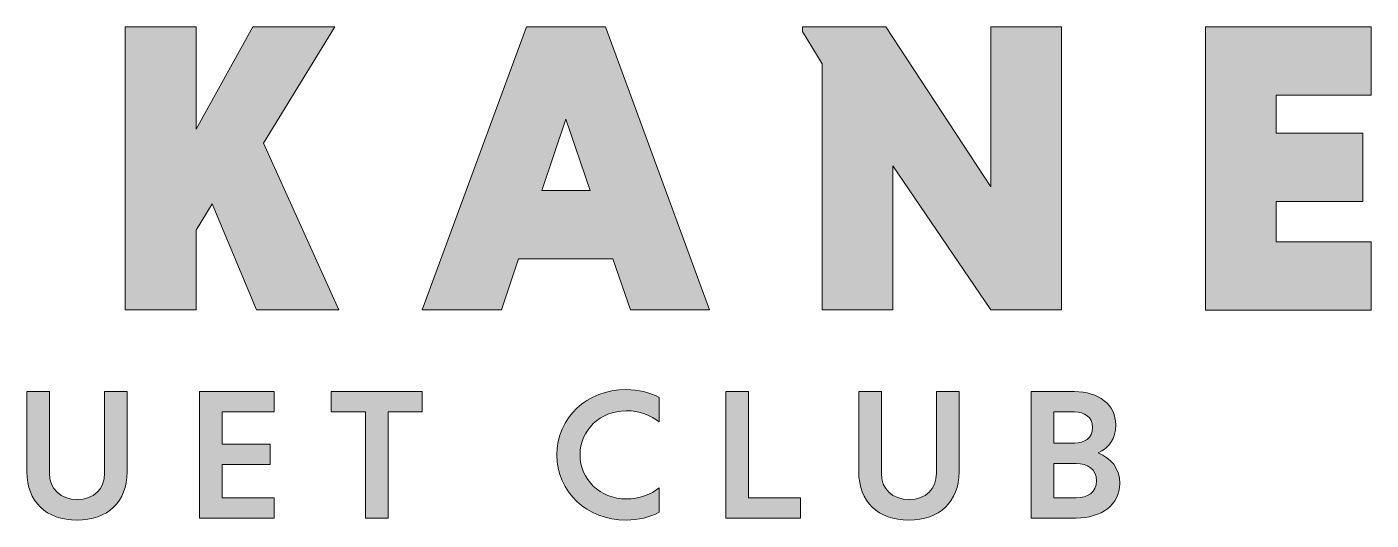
# Model space of a CAD drawing. Extents: x 0 to 523, y 0 to 348.
# Drawn here: x 222.4 to 480.1, y 0.4 to 95 of the extents above; entities that cross this region are included whole.
import ezdxf

# ---------------------------------------------------------------- set-up
doc = ezdxf.new("R2010")
doc.units = 0
doc.header["$MEASUREMENT"] = 0
doc.layers.add('Layer 2', color=7, linetype='Continuous', lineweight=0)

# ---------------------------------------------------------------- blocks, each defined once
blk = doc.blocks.new('Block_0')
at = {"layer": 'Layer 2', "true_color": 0x000000, "transparency": 33554687}
h = blk.add_hatch(color=18, dxfattribs=at)
h.dxf.hatch_style = 2
edge = h.paths.add_edge_path()
edge.add_spline(control_points=[(241.26, 95.03), (241.26, 95.03), (254.83, 95.03), (254.83, 95.03), (254.83, 95.03), (254.83, 75.39), (254.83, 75.39), (254.83, 75.39), (265.69, 95.03), (265.69, 95.03), (265.69, 95.03), (281.42, 95.03), (281.42, 95.03), (281.42, 95.03), (267.77, 72.75), (267.77, 72.75), (267.77, 72.75), (282.22, 40.73), (282.22, 40.73), (282.22, 40.73), (266.41, 40.73), (266.41, 40.73), (266.41, 40.73), (257.95, 61.09), (257.95, 61.09), (257.95, 61.09), (254.84, 56.06), (254.84, 56.06), (254.84, 56.06), (254.84, 40.73), (254.84, 40.73), (254.84, 40.73), (241.27, 40.73), (241.27, 40.73), (241.27, 40.73), (241.27, 95.03), (241.27, 95.03), (241.27, 95.03), (241.26, 95.03), (241.26, 95.03)], knot_values=[0, 0, 0, 0, 1, 1, 1, 2, 2, 2, 3, 3, 3, 4, 4, 4, 5, 5, 5, 6, 6, 6, 7, 7, 7, 8, 8, 8, 9, 9, 9, 10, 10, 10, 11, 11, 11, 12, 12, 12, 13, 13, 13, 13], degree=3, periodic=0)
h = blk.add_hatch(color=18, dxfattribs=at)
h.dxf.hatch_style = 2
edge = h.paths.add_edge_path()
edge.add_spline(control_points=[(321.11, 63.65), (321.11, 63.65), (330.37, 63.65), (330.37, 63.65), (330.37, 63.65), (325.74, 77.3), (325.74, 77.3), (325.74, 77.3), (321.11, 63.65), (321.11, 63.65)], knot_values=[0, 0, 0, 0, 1, 1, 1, 2, 2, 2, 3, 3, 3, 3], degree=3, periodic=0)
edge = h.paths.add_edge_path()
edge.add_spline(control_points=[(334.76, 50.55), (334.76, 50.55), (316.63, 50.55), (316.63, 50.55), (316.63, 50.55), (313.36, 40.73), (313.36, 40.73), (313.36, 40.73), (298.19, 40.73), (298.19, 40.73), (298.19, 40.73), (318.15, 95.03), (318.15, 95.03), (318.15, 95.03), (333.32, 95.03), (333.32, 95.03), (333.32, 95.03), (353.28, 40.73), (353.28, 40.73), (353.28, 40.73), (338.11, 40.73), (338.11, 40.73), (338.11, 40.73), (334.76, 50.55), (334.76, 50.55), (334.76, 50.55), (334.76, 50.55), (334.76, 50.55)], knot_values=[0, 0, 0, 0, 1, 1, 1, 2, 2, 2, 3, 3, 3, 4, 4, 4, 5, 5, 5, 6, 6, 6, 7, 7, 7, 8, 8, 8, 9, 9, 9, 9], degree=3, periodic=0)
h = blk.add_hatch(color=18, dxfattribs=at)
h.dxf.hatch_style = 2
edge = h.paths.add_edge_path()
edge.add_spline(control_points=[(388.42, 68.36), (388.42, 68.36), (388.42, 40.73), (388.42, 40.73), (388.42, 40.73), (374.85, 40.73), (374.85, 40.73), (374.85, 40.73), (374.85, 87.92), (374.85, 87.92), (374.85, 87.92), (371.1, 94.15), (371.1, 94.15), (371.1, 94.15), (371.1, 95.03), (371.1, 95.03), (371.1, 95.03), (387.07, 95.03), (387.07, 95.03), (387.07, 95.03), (407.19, 64.37), (407.19, 64.37), (407.19, 64.37), (407.19, 95.03), (407.19, 95.03), (407.19, 95.03), (420.76, 95.03), (420.76, 95.03), (420.76, 95.03), (420.76, 40.73), (420.76, 40.73), (420.76, 40.73), (407.19, 40.73), (407.19, 40.73), (407.19, 40.73), (388.43, 68.36), (388.43, 68.36), (388.43, 68.36), (388.42, 68.36), (388.42, 68.36)], knot_values=[0, 0, 0, 0, 1, 1, 1, 2, 2, 2, 3, 3, 3, 4, 4, 4, 5, 5, 5, 6, 6, 6, 7, 7, 7, 8, 8, 8, 9, 9, 9, 10, 10, 10, 11, 11, 11, 12, 12, 12, 13, 13, 13, 13], degree=3, periodic=0)
h = blk.add_hatch(color=18, dxfattribs=at)
h.dxf.hatch_style = 2
edge = h.paths.add_edge_path()
edge.add_spline(control_points=[(448.32, 40.73), (448.32, 40.73), (448.32, 95.03), (448.32, 95.03), (448.32, 95.03), (480.1, 95.03), (480.1, 95.03), (480.1, 95.03), (480.1, 81.93), (480.1, 81.93), (480.1, 81.93), (461.89, 81.93), (461.89, 81.93), (461.89, 81.93), (461.89, 74.66), (461.89, 74.66), (461.89, 74.66), (478.5, 74.66), (478.5, 74.66), (478.5, 74.66), (478.5, 61.57), (478.5, 61.57), (478.5, 61.57), (461.89, 61.57), (461.89, 61.57), (461.89, 61.57), (461.89, 53.82), (461.89, 53.82), (461.89, 53.82), (480.1, 53.82), (480.1, 53.82), (480.1, 53.82), (480.1, 40.72), (480.1, 40.72), (480.1, 40.72), (448.32, 40.72), (448.32, 40.72), (448.32, 40.72), (448.32, 40.73), (448.32, 40.73)], knot_values=[0, 0, 0, 0, 1, 1, 1, 2, 2, 2, 3, 3, 3, 4, 4, 4, 5, 5, 5, 6, 6, 6, 7, 7, 7, 8, 8, 8, 9, 9, 9, 10, 10, 10, 11, 11, 11, 12, 12, 12, 13, 13, 13, 13], degree=3, periodic=0)
h = blk.add_hatch(color=18, dxfattribs=at)
h.dxf.hatch_style = 2
edge = h.paths.add_edge_path()
edge.add_spline(control_points=[(241.62, 25.07), (241.62, 25.07), (241.62, 9.7), (241.62, 9.7), (241.62, 3.96), (237.9, 0.43), (232.01, 0.43), (226.12, 0.43), (222.4, 3.96), (222.4, 9.7), (222.4, 9.7), (222.4, 25.07), (222.4, 25.07), (222.4, 25.07), (226.73, 25.07), (226.73, 25.07), (226.73, 25.07), (226.73, 9.41), (226.73, 9.41), (226.73, 6.41), (228.82, 4.38), (232.05, 4.38), (235.28, 4.38), (237.29, 6.41), (237.29, 9.41), (237.29, 9.41), (237.29, 25.07), (237.29, 25.07), (237.29, 25.07), (241.62, 25.07), (241.62, 25.07), (241.62, 25.07), (241.62, 25.07), (241.62, 25.07)], knot_values=[0, 0, 0, 0, 1, 1, 1, 2, 2, 2, 3, 3, 3, 4, 4, 4, 5, 5, 5, 6, 6, 6, 7, 7, 7, 8, 8, 8, 9, 9, 9, 10, 10, 10, 11, 11, 11, 11], degree=3, periodic=0)
h = blk.add_hatch(color=18, dxfattribs=at)
h.dxf.hatch_style = 2
edge = h.paths.add_edge_path()
edge.add_spline(control_points=[(255.49, 0.82), (255.49, 0.82), (255.49, 25.07), (255.49, 25.07), (255.49, 25.07), (269.78, 25.07), (269.78, 25.07), (269.78, 25.07), (269.78, 21.18), (269.78, 21.18), (269.78, 21.18), (259.83, 21.18), (259.83, 21.18), (259.83, 21.18), (259.83, 14.97), (259.83, 14.97), (259.83, 14.97), (269.02, 14.97), (269.02, 14.97), (269.02, 14.97), (269.02, 11.08), (269.02, 11.08), (269.02, 11.08), (259.83, 11.08), (259.83, 11.08), (259.83, 11.08), (259.83, 4.7), (259.83, 4.7), (259.83, 4.7), (269.78, 4.7), (269.78, 4.7), (269.78, 4.7), (269.78, 0.81), (269.78, 0.81), (269.78, 0.81), (255.49, 0.81), (255.49, 0.81), (255.49, 0.81), (255.49, 0.82), (255.49, 0.82)], knot_values=[0, 0, 0, 0, 1, 1, 1, 2, 2, 2, 3, 3, 3, 4, 4, 4, 5, 5, 5, 6, 6, 6, 7, 7, 7, 8, 8, 8, 9, 9, 9, 10, 10, 10, 11, 11, 11, 12, 12, 12, 13, 13, 13, 13], degree=3, periodic=0)
h = blk.add_hatch(color=18, dxfattribs=at)
h.dxf.hatch_style = 2
edge = h.paths.add_edge_path()
edge.add_spline(control_points=[(287.3, 21.18), (287.3, 21.18), (280.73, 21.18), (280.73, 21.18), (280.73, 21.18), (280.73, 25.07), (280.73, 25.07), (280.73, 25.07), (298.21, 25.07), (298.21, 25.07), (298.21, 25.07), (298.21, 21.18), (298.21, 21.18), (298.21, 21.18), (291.64, 21.18), (291.64, 21.18), (291.64, 21.18), (291.64, 0.82), (291.64, 0.82), (291.64, 0.82), (287.31, 0.82), (287.31, 0.82), (287.31, 0.82), (287.31, 21.18), (287.31, 21.18), (287.31, 21.18), (287.3, 21.18), (287.3, 21.18)], knot_values=[0, 0, 0, 0, 1, 1, 1, 2, 2, 2, 3, 3, 3, 4, 4, 4, 5, 5, 5, 6, 6, 6, 7, 7, 7, 8, 8, 8, 9, 9, 9, 9], degree=3, periodic=0)
h = blk.add_hatch(color=18, dxfattribs=at)
h.dxf.hatch_style = 2
edge = h.paths.add_edge_path()
edge.add_spline(control_points=[(343.61, 1.93), (341.79, 1), (339.62, 0.43), (337.3, 0.43), (329.74, 0.43), (324, 5.85), (324, 12.95), (324, 20.05), (329.74, 25.47), (337.3, 25.47), (339.62, 25.47), (341.78, 24.9), (343.61, 23.97), (343.61, 23.97), (343.61, 19.26), (343.61, 19.26), (342.05, 20.54), (339.81, 21.4), (337.3, 21.4), (332.25, 21.4), (328.45, 17.66), (328.45, 12.95), (328.45, 8.24), (332.25, 4.5), (337.3, 4.5), (339.81, 4.5), (342.09, 5.36), (343.61, 6.6), (343.61, 6.6), (343.61, 1.93), (343.61, 1.93), (343.61, 1.93), (343.61, 1.93), (343.61, 1.93)], knot_values=[0, 0, 0, 0, 1, 1, 1, 2, 2, 2, 3, 3, 3, 4, 4, 4, 5, 5, 5, 6, 6, 6, 7, 7, 7, 8, 8, 8, 9, 9, 9, 10, 10, 10, 11, 11, 11, 11], degree=3, periodic=0)
h = blk.add_hatch(color=18, dxfattribs=at)
h.dxf.hatch_style = 2
edge = h.paths.add_edge_path()
edge.add_spline(control_points=[(356.41, 0.82), (356.41, 0.82), (356.41, 25.07), (356.41, 25.07), (356.41, 25.07), (360.74, 25.07), (360.74, 25.07), (360.74, 25.07), (360.74, 4.71), (360.74, 4.71), (360.74, 4.71), (370.69, 4.71), (370.69, 4.71), (370.69, 4.71), (370.69, 0.82), (370.69, 0.82), (370.69, 0.82), (356.4, 0.82), (356.4, 0.82), (356.4, 0.82), (356.41, 0.82), (356.41, 0.82)], knot_values=[0, 0, 0, 0, 1, 1, 1, 2, 2, 2, 3, 3, 3, 4, 4, 4, 5, 5, 5, 6, 6, 6, 7, 7, 7, 7], degree=3, periodic=0)
h = blk.add_hatch(color=18, dxfattribs=at)
h.dxf.hatch_style = 2
edge = h.paths.add_edge_path()
edge.add_spline(control_points=[(401.1, 25.07), (401.1, 25.07), (401.1, 9.7), (401.1, 9.7), (401.1, 3.96), (397.38, 0.43), (391.49, 0.43), (385.6, 0.43), (381.88, 3.96), (381.88, 9.7), (381.88, 9.7), (381.88, 25.07), (381.88, 25.07), (381.88, 25.07), (386.21, 25.07), (386.21, 25.07), (386.21, 25.07), (386.21, 9.41), (386.21, 9.41), (386.21, 6.41), (388.3, 4.38), (391.53, 4.38), (394.76, 4.38), (396.77, 6.41), (396.77, 9.41), (396.77, 9.41), (396.77, 25.07), (396.77, 25.07), (396.77, 25.07), (401.1, 25.07), (401.1, 25.07)], knot_values=[0, 0, 0, 0, 1, 1, 1, 2, 2, 2, 3, 3, 3, 4, 4, 4, 5, 5, 5, 6, 6, 6, 7, 7, 7, 8, 8, 8, 9, 9, 9, 10, 10, 10, 10], degree=3, periodic=0)
h = blk.add_hatch(color=18, dxfattribs=at)
h.dxf.hatch_style = 2
edge = h.paths.add_edge_path()
edge.add_spline(control_points=[(423.55, 11.3), (423.55, 11.3), (419.29, 11.3), (419.29, 11.3), (419.29, 11.3), (419.29, 4.7), (419.29, 4.7), (419.29, 4.7), (423.55, 4.7), (423.55, 4.7), (425.72, 4.7), (427.46, 5.73), (427.46, 7.98), (427.46, 10.23), (425.71, 11.3), (423.55, 11.3)], knot_values=[0, 0, 0, 0, 1, 1, 1, 2, 2, 2, 3, 3, 3, 4, 4, 4, 5, 5, 5, 5], degree=3, periodic=0)
edge = h.paths.add_edge_path()
edge.add_spline(control_points=[(423.25, 21.18), (423.25, 21.18), (419.3, 21.18), (419.3, 21.18), (419.3, 21.18), (419.3, 15.22), (419.3, 15.22), (419.3, 15.22), (423.25, 15.22), (423.25, 15.22), (425.15, 15.22), (426.71, 16.11), (426.71, 18.18), (426.71, 20.25), (425.15, 21.18), (423.25, 21.18)], knot_values=[0, 0, 0, 0, 1, 1, 1, 2, 2, 2, 3, 3, 3, 4, 4, 4, 5, 5, 5, 5], degree=3, periodic=0)
edge = h.paths.add_edge_path()
edge.add_spline(control_points=[(414.97, 25.07), (414.97, 25.07), (423.25, 25.07), (423.25, 25.07), (427.81, 25.07), (431.15, 22.57), (431.15, 18.69), (431.15, 16.02), (429.82, 14.23), (427.77, 13.31), (430.24, 12.35), (431.91, 10.42), (431.91, 7.46), (431.91, 3.39), (428.38, 0.83), (423.55, 0.83), (423.55, 0.83), (414.96, 0.83), (414.96, 0.83), (414.96, 0.83), (414.96, 25.08), (414.96, 25.08), (414.96, 25.08), (414.97, 25.07), (414.97, 25.07)], knot_values=[0, 0, 0, 0, 1, 1, 1, 2, 2, 2, 3, 3, 3, 4, 4, 4, 5, 5, 5, 6, 6, 6, 7, 7, 7, 8, 8, 8, 8], degree=3, periodic=0)
at = {"layer": 'Layer 2'}
for points, knots in [([(241.26, 95.03), (241.26, 95.03), (254.83, 95.03), (254.83, 95.03), (254.83, 95.03), (254.83, 75.39), (254.83, 75.39), (254.83, 75.39), (265.69, 95.03), (265.69, 95.03), (265.69, 95.03), (281.42, 95.03), (281.42, 95.03), (281.42, 95.03), (267.77, 72.75), (267.77, 72.75), (267.77, 72.75), (282.22, 40.73), (282.22, 40.73), (282.22, 40.73), (266.41, 40.73), (266.41, 40.73), (266.41, 40.73), (257.95, 61.09), (257.95, 61.09), (257.95, 61.09), (254.84, 56.06), (254.84, 56.06), (254.84, 56.06), (254.84, 40.73), (254.84, 40.73), (254.84, 40.73), (241.27, 40.73), (241.27, 40.73), (241.27, 40.73), (241.27, 95.03), (241.27, 95.03), (241.27, 95.03), (241.26, 95.03), (241.26, 95.03)], [0, 0, 0, 0, 1, 1, 1, 2, 2, 2, 3, 3, 3, 4, 4, 4, 5, 5, 5, 6, 6, 6, 7, 7, 7, 8, 8, 8, 9, 9, 9, 10, 10, 10, 11, 11, 11, 12, 12, 12, 13, 13, 13, 13]), ([(334.76, 50.55), (334.76, 50.55), (316.63, 50.55), (316.63, 50.55), (316.63, 50.55), (313.36, 40.73), (313.36, 40.73), (313.36, 40.73), (298.19, 40.73), (298.19, 40.73), (298.19, 40.73), (318.15, 95.03), (318.15, 95.03), (318.15, 95.03), (333.32, 95.03), (333.32, 95.03), (333.32, 95.03), (353.28, 40.73), (353.28, 40.73), (353.28, 40.73), (338.11, 40.73), (338.11, 40.73), (338.11, 40.73), (334.76, 50.55), (334.76, 50.55), (334.76, 50.55), (334.76, 50.55), (334.76, 50.55)], [0, 0, 0, 0, 1, 1, 1, 2, 2, 2, 3, 3, 3, 4, 4, 4, 5, 5, 5, 6, 6, 6, 7, 7, 7, 8, 8, 8, 9, 9, 9, 9]), ([(388.42, 68.36), (388.42, 68.36), (388.42, 40.73), (388.42, 40.73), (388.42, 40.73), (374.85, 40.73), (374.85, 40.73), (374.85, 40.73), (374.85, 87.92), (374.85, 87.92), (374.85, 87.92), (371.1, 94.15), (371.1, 94.15), (371.1, 94.15), (371.1, 95.03), (371.1, 95.03), (371.1, 95.03), (387.07, 95.03), (387.07, 95.03), (387.07, 95.03), (407.19, 64.37), (407.19, 64.37), (407.19, 64.37), (407.19, 95.03), (407.19, 95.03), (407.19, 95.03), (420.76, 95.03), (420.76, 95.03), (420.76, 95.03), (420.76, 40.73), (420.76, 40.73), (420.76, 40.73), (407.19, 40.73), (407.19, 40.73), (407.19, 40.73), (388.43, 68.36), (388.43, 68.36), (388.43, 68.36), (388.42, 68.36), (388.42, 68.36)], [0, 0, 0, 0, 1, 1, 1, 2, 2, 2, 3, 3, 3, 4, 4, 4, 5, 5, 5, 6, 6, 6, 7, 7, 7, 8, 8, 8, 9, 9, 9, 10, 10, 10, 11, 11, 11, 12, 12, 12, 13, 13, 13, 13]), ([(448.32, 40.73), (448.32, 40.73), (448.32, 95.03), (448.32, 95.03), (448.32, 95.03), (480.1, 95.03), (480.1, 95.03), (480.1, 95.03), (480.1, 81.93), (480.1, 81.93), (480.1, 81.93), (461.89, 81.93), (461.89, 81.93), (461.89, 81.93), (461.89, 74.66), (461.89, 74.66), (461.89, 74.66), (478.5, 74.66), (478.5, 74.66), (478.5, 74.66), (478.5, 61.57), (478.5, 61.57), (478.5, 61.57), (461.89, 61.57), (461.89, 61.57), (461.89, 61.57), (461.89, 53.82), (461.89, 53.82), (461.89, 53.82), (480.1, 53.82), (480.1, 53.82), (480.1, 53.82), (480.1, 40.72), (480.1, 40.72), (480.1, 40.72), (448.32, 40.72), (448.32, 40.72), (448.32, 40.72), (448.32, 40.73), (448.32, 40.73)], [0, 0, 0, 0, 1, 1, 1, 2, 2, 2, 3, 3, 3, 4, 4, 4, 5, 5, 5, 6, 6, 6, 7, 7, 7, 8, 8, 8, 9, 9, 9, 10, 10, 10, 11, 11, 11, 12, 12, 12, 13, 13, 13, 13]), ([(321.11, 63.65), (321.11, 63.65), (330.37, 63.65), (330.37, 63.65), (330.37, 63.65), (325.74, 77.3), (325.74, 77.3), (325.74, 77.3), (321.11, 63.65), (321.11, 63.65)], [0, 0, 0, 0, 1, 1, 1, 2, 2, 2, 3, 3, 3, 3]), ([(241.62, 25.07), (241.62, 25.07), (241.62, 9.7), (241.62, 9.7), (241.62, 3.96), (237.9, 0.43), (232.01, 0.43), (226.12, 0.43), (222.4, 3.96), (222.4, 9.7), (222.4, 9.7), (222.4, 25.07), (222.4, 25.07), (222.4, 25.07), (226.73, 25.07), (226.73, 25.07), (226.73, 25.07), (226.73, 9.41), (226.73, 9.41), (226.73, 6.41), (228.82, 4.38), (232.05, 4.38), (235.28, 4.38), (237.29, 6.41), (237.29, 9.41), (237.29, 9.41), (237.29, 25.07), (237.29, 25.07), (237.29, 25.07), (241.62, 25.07), (241.62, 25.07), (241.62, 25.07), (241.62, 25.07), (241.62, 25.07)], [0, 0, 0, 0, 1, 1, 1, 2, 2, 2, 3, 3, 3, 4, 4, 4, 5, 5, 5, 6, 6, 6, 7, 7, 7, 8, 8, 8, 9, 9, 9, 10, 10, 10, 11, 11, 11, 11]), ([(255.49, 0.82), (255.49, 0.82), (255.49, 25.07), (255.49, 25.07), (255.49, 25.07), (269.78, 25.07), (269.78, 25.07), (269.78, 25.07), (269.78, 21.18), (269.78, 21.18), (269.78, 21.18), (259.83, 21.18), (259.83, 21.18), (259.83, 21.18), (259.83, 14.97), (259.83, 14.97), (259.83, 14.97), (269.02, 14.97), (269.02, 14.97), (269.02, 14.97), (269.02, 11.08), (269.02, 11.08), (269.02, 11.08), (259.83, 11.08), (259.83, 11.08), (259.83, 11.08), (259.83, 4.7), (259.83, 4.7), (259.83, 4.7), (269.78, 4.7), (269.78, 4.7), (269.78, 4.7), (269.78, 0.81), (269.78, 0.81), (269.78, 0.81), (255.49, 0.81), (255.49, 0.81), (255.49, 0.81), (255.49, 0.82), (255.49, 0.82)], [0, 0, 0, 0, 1, 1, 1, 2, 2, 2, 3, 3, 3, 4, 4, 4, 5, 5, 5, 6, 6, 6, 7, 7, 7, 8, 8, 8, 9, 9, 9, 10, 10, 10, 11, 11, 11, 12, 12, 12, 13, 13, 13, 13]), ([(287.3, 21.18), (287.3, 21.18), (280.73, 21.18), (280.73, 21.18), (280.73, 21.18), (280.73, 25.07), (280.73, 25.07), (280.73, 25.07), (298.21, 25.07), (298.21, 25.07), (298.21, 25.07), (298.21, 21.18), (298.21, 21.18), (298.21, 21.18), (291.64, 21.18), (291.64, 21.18), (291.64, 21.18), (291.64, 0.82), (291.64, 0.82), (291.64, 0.82), (287.31, 0.82), (287.31, 0.82), (287.31, 0.82), (287.31, 21.18), (287.31, 21.18), (287.31, 21.18), (287.3, 21.18), (287.3, 21.18)], [0, 0, 0, 0, 1, 1, 1, 2, 2, 2, 3, 3, 3, 4, 4, 4, 5, 5, 5, 6, 6, 6, 7, 7, 7, 8, 8, 8, 9, 9, 9, 9]), ([(343.61, 1.93), (341.79, 1), (339.62, 0.43), (337.3, 0.43), (329.74, 0.43), (324, 5.85), (324, 12.95), (324, 20.05), (329.74, 25.47), (337.3, 25.47), (339.62, 25.47), (341.78, 24.9), (343.61, 23.97), (343.61, 23.97), (343.61, 19.26), (343.61, 19.26), (342.05, 20.54), (339.81, 21.4), (337.3, 21.4), (332.25, 21.4), (328.45, 17.66), (328.45, 12.95), (328.45, 8.24), (332.25, 4.5), (337.3, 4.5), (339.81, 4.5), (342.09, 5.36), (343.61, 6.6), (343.61, 6.6), (343.61, 1.93), (343.61, 1.93), (343.61, 1.93), (343.61, 1.93), (343.61, 1.93)], [0, 0, 0, 0, 1, 1, 1, 2, 2, 2, 3, 3, 3, 4, 4, 4, 5, 5, 5, 6, 6, 6, 7, 7, 7, 8, 8, 8, 9, 9, 9, 10, 10, 10, 11, 11, 11, 11]), ([(356.41, 0.82), (356.41, 0.82), (356.41, 25.07), (356.41, 25.07), (356.41, 25.07), (360.74, 25.07), (360.74, 25.07), (360.74, 25.07), (360.74, 4.71), (360.74, 4.71), (360.74, 4.71), (370.69, 4.71), (370.69, 4.71), (370.69, 4.71), (370.69, 0.82), (370.69, 0.82), (370.69, 0.82), (356.4, 0.82), (356.4, 0.82), (356.4, 0.82), (356.41, 0.82), (356.41, 0.82)], [0, 0, 0, 0, 1, 1, 1, 2, 2, 2, 3, 3, 3, 4, 4, 4, 5, 5, 5, 6, 6, 6, 7, 7, 7, 7]), ([(401.1, 25.07), (401.1, 25.07), (401.1, 9.7), (401.1, 9.7), (401.1, 3.96), (397.38, 0.43), (391.49, 0.43), (385.6, 0.43), (381.88, 3.96), (381.88, 9.7), (381.88, 9.7), (381.88, 25.07), (381.88, 25.07), (381.88, 25.07), (386.21, 25.07), (386.21, 25.07), (386.21, 25.07), (386.21, 9.41), (386.21, 9.41), (386.21, 6.41), (388.3, 4.38), (391.53, 4.38), (394.76, 4.38), (396.77, 6.41), (396.77, 9.41), (396.77, 9.41), (396.77, 25.07), (396.77, 25.07), (396.77, 25.07), (401.1, 25.07), (401.1, 25.07)], [0, 0, 0, 0, 1, 1, 1, 2, 2, 2, 3, 3, 3, 4, 4, 4, 5, 5, 5, 6, 6, 6, 7, 7, 7, 8, 8, 8, 9, 9, 9, 10, 10, 10, 10]), ([(414.97, 25.07), (414.97, 25.07), (423.25, 25.07), (423.25, 25.07), (427.81, 25.07), (431.15, 22.57), (431.15, 18.69), (431.15, 16.02), (429.82, 14.23), (427.77, 13.31), (430.24, 12.35), (431.91, 10.42), (431.91, 7.46), (431.91, 3.39), (428.38, 0.83), (423.55, 0.83), (423.55, 0.83), (414.96, 0.83), (414.96, 0.83), (414.96, 0.83), (414.96, 25.08), (414.96, 25.08), (414.96, 25.08), (414.97, 25.07), (414.97, 25.07)], [0, 0, 0, 0, 1, 1, 1, 2, 2, 2, 3, 3, 3, 4, 4, 4, 5, 5, 5, 6, 6, 6, 7, 7, 7, 8, 8, 8, 8]), ([(423.25, 21.18), (423.25, 21.18), (419.3, 21.18), (419.3, 21.18), (419.3, 21.18), (419.3, 15.22), (419.3, 15.22), (419.3, 15.22), (423.25, 15.22), (423.25, 15.22), (425.15, 15.22), (426.71, 16.11), (426.71, 18.18), (426.71, 20.25), (425.15, 21.18), (423.25, 21.18)], [0, 0, 0, 0, 1, 1, 1, 2, 2, 2, 3, 3, 3, 4, 4, 4, 5, 5, 5, 5]), ([(423.55, 11.3), (423.55, 11.3), (419.29, 11.3), (419.29, 11.3), (419.29, 11.3), (419.29, 4.7), (419.29, 4.7), (419.29, 4.7), (423.55, 4.7), (423.55, 4.7), (425.72, 4.7), (427.46, 5.73), (427.46, 7.98), (427.46, 10.23), (425.71, 11.3), (423.55, 11.3)], [0, 0, 0, 0, 1, 1, 1, 2, 2, 2, 3, 3, 3, 4, 4, 4, 5, 5, 5, 5])]:
    blk.add_open_spline(points, degree=3, knots=knots, dxfattribs=at)

msp = doc.modelspace()

# ---------------------------------------------------------------- block references
at = {"layer": 'Layer 2'}
msp.add_blockref('Block_0', (0, 0), dxfattribs=at)

doc.saveas('drawing.dxf')
